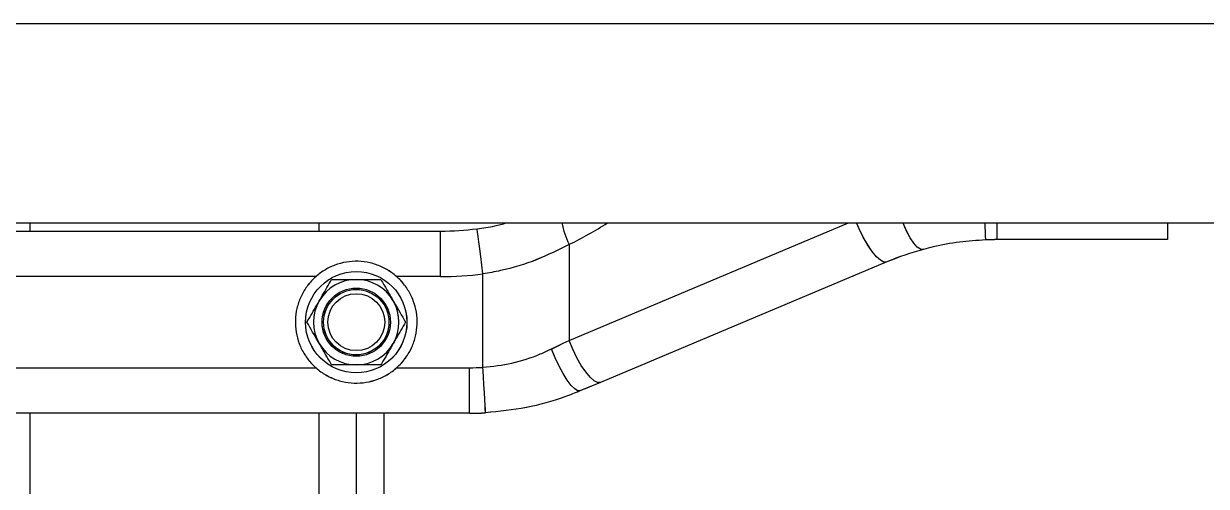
# Model space of a CAD drawing. Header units: inches. Extents: x -1851 to 6314, y -1304 to 4687.
# Drawn here: x 469.27 to 477.45, y 2439.1 to 2442.3 of the extents above; entities that cross this region are included whole.
import ezdxf

# ---------------------------------------------------------------- set-up
doc = ezdxf.new("R2010")
doc.units = ezdxf.units.IN
doc.header["$MEASUREMENT"] = 0

# ---------------------------------------------------------------- blocks, each defined once
blk = doc.blocks.new('2.4.20_7-7_Mid Plan View')
at = {"color": 7, "linetype": 'Continuous', "lineweight": 25}
for p, q in [((-8.97862, 1.15), (-8.97862, -1.15)), ((-8.94362, 1.115), (-8.94362, -1.115)), ((-9.01207, -0.08991), (-9.01207, 0.08991)), ((-8.98007, 0.08482), (-8.98007, -0.08482)), ((-9.05357, -0.0127), (-9.01207, -0.0127)), ((-8.98007, -0.0127), (-8.97862, -0.0127)), ((-9.04757, -0.0635), (-9.01207, -0.0635)), ((-8.98007, -0.0635), (-8.97862, -0.0635)), ((-8.98807, -0.08482), (-8.98007, -0.08482)), ((-9.01207, -0.08991), (-9.00407, -0.08991)), ((-9.004, -0.09226), (-8.98759, -0.09226)), ((-8.98241, -0.10738), (-8.99927, -0.10738)), ((-9.00664, -0.1129), (-9.00815, -0.1093)), ((-8.98548, -0.1632), (-9.00664, -0.1129)), ((-8.98157, -0.2125), (-8.98157, -0.18259)), ((-8.97862, -0.2125), (-8.98157, -0.2125))]:
    blk.add_line(p, q, dxfattribs=at)
at = {"color": 8, "linetype": 'Continuous', "lineweight": 25}
for p, q in [((-9.00407, 0.06289), (-9.00407, -0.06289)), ((-8.98807, -0.06289), (-8.98807, 0.06289)), ((-9.00407, -0.07711), (-9.00407, -0.08991)), ((-8.98807, -0.08482), (-8.98807, -0.07711)), ((-8.99927, -0.10738), (-8.97862, -0.15646)), ((-8.98157, -0.18259), (-8.97862, -0.18259))]:
    blk.add_line(p, q, dxfattribs=at)
at = {"color": 7, "linetype": 'Continuous', "lineweight": 25, "flags": 128}
for points in [[(-8.98759, -0.09226), (-8.98604, -0.09206), (-8.98455, -0.09187), (-8.98318, -0.09169), (-8.98198, -0.09153), (-8.98099, -0.09141), (-8.98026, -0.09131), (-8.97981, -0.09125), (-8.97965, -0.09123)], [(-9.01199, -0.09271), (-9.01183, -0.0927), (-9.01138, -0.09267), (-9.01064, -0.09263), (-9.00965, -0.09258), (-9.00844, -0.09251), (-9.00706, -0.09243), (-9.00556, -0.09235), (-9.004, -0.09226)], [(-9.00815, -0.1093), (-9.00814, -0.10889), (-9.0078, -0.10837), (-9.00717, -0.10776), (-9.00626, -0.10707), (-9.00511, -0.10635), (-9.00377, -0.10563), (-9.00231, -0.10492), (-9.00078, -0.10427)], [(-9.00078, -0.10427), (-9.00027, -0.10532), (-8.99977, -0.10635), (-8.99927, -0.10738)], [(-9.00664, -0.1129), (-9.00666, -0.1124), (-9.00635, -0.11178), (-9.00573, -0.11107), (-9.00482, -0.11031), (-9.00366, -0.10953), (-9.00231, -0.10875), (-9.00082, -0.10803), (-8.99927, -0.10738)]]:
    blk.add_lwpolyline(points, dxfattribs=at)
at = {"color": 8, "linetype": 'Continuous', "lineweight": 25, "flags": 128}
for points in [[(-8.98548, -0.1632), (-8.9855, -0.1627), (-8.98519, -0.16208), (-8.98456, -0.16137), (-8.98365, -0.16061), (-8.9825, -0.15983), (-8.98115, -0.15905), (-8.97966, -0.15833), (-8.97862, -0.15788)], [(-8.98328, -0.16962), (-8.98324, -0.16911), (-8.98288, -0.16854), (-8.9822, -0.16792), (-8.98124, -0.16729), (-8.98005, -0.16667), (-8.97866, -0.16608), (-8.97862, -0.16607)], [(-8.98161, -0.18056), (-8.98145, -0.18056), (-8.981, -0.18054), (-8.98026, -0.18051), (-8.97927, -0.18047), (-8.97862, -0.18044)]]:
    blk.add_lwpolyline(points, dxfattribs=at)
at = {"color": 7, "linetype": 'Continuous', "lineweight": 25}
for radius in [0.0089, 0.006, 0.00575, 0.005]:
    blk.add_circle((-8.99607, -0.07), radius, dxfattribs=at)
for centre, radius, start, end in [((-8.99607, -0.07), 0.0107, 110.625, 121.875), ((-8.99607, -0.07), 0.0107, 99.375, 110.625), ((-8.99607, -0.07), 0.0107, 88.125, 99.375), ((-8.99607, -0.07), 0.0107, 76.875, 88.125), ((-8.99607, -0.07), 0.0107, 65.625, 76.875), ((-8.99607, -0.07), 0.0107, 133.125, 144.375), ((-8.99607, -0.07), 0.0107, 121.875, 133.125), ((-8.99607, -0.07), 0.0107, 54.375, 65.625), ((-8.99607, -0.07), 0.0107, 43.125, 54.375), ((-8.99607, -0.07), 0.0107, 144.375, 155.625), ((-8.99607, -0.07), 0.0075, 120, 180), ((-8.99607, -0.07), 0.0075, 60, 120), ((-8.99607, -0.07), 0.0075, 0, 60), ((-8.99607, -0.07), 0.0107, 31.875, 43.125), ((-8.99607, -0.07), 0.0107, 20.625, 31.875), ((-8.99607, -0.07), 0.0107, 155.625, 166.875), ((-8.99607, -0.07), 0.0107, 9.375, 20.625), ((-8.99607, -0.07), 0.0107, 166.875, 178.125), ((-8.99607, -0.07), 0.0107, 358.125, 9.375), ((-8.99607, -0.07), 0.0107, 178.125, 189.375), ((-8.99607, -0.07), 0.0075, 180, 240), ((-8.99607, -0.07), 0.0075, 300, 0), ((-8.99607, -0.07), 0.0107, 346.875, 358.125), ((-8.99607, -0.07), 0.0107, 189.375, 200.625), ((-8.99607, -0.07), 0.0107, 335.625, 346.875), ((-8.99607, -0.07), 0.0107, 200.625, 211.875), ((-8.99607, -0.07), 0.0107, 324.375, 335.625), ((-8.99607, -0.07), 0.0107, 211.875, 223.125), ((-8.99607, -0.07), 0.0075, 240, 300), ((-8.99607, -0.07), 0.0107, 313.125, 324.375), ((-8.99607, -0.07), 0.0107, 223.125, 234.375), ((-8.99607, -0.07), 0.0107, 234.375, 245.625), ((-8.99607, -0.07), 0.0107, 301.875, 313.125), ((-8.99607, -0.07), 0.0107, 245.625, 256.875), ((-8.99607, -0.07), 0.0107, 256.875, 268.125), ((-8.99607, -0.07), 0.0107, 268.125, 279.375), ((-8.99607, -0.07), 0.0107, 279.375, 290.625), ((-8.99607, -0.07), 0.0107, 290.625, 301.875), ((-8.93007, -0.08482), 0.058, 180, 187.3712), ((-8.93007, -0.08482), 0.05, 180, 187.3712), ((-8.96207, -0.08991), 0.05, 180, 183.2049), ((-8.96207, -0.08991), 0.042, 180, 183.2049), ((-9.03157, -0.18259), 0.05, 15.0378, 22.816), ((-9.03157, -0.18259), 0.05, 0, 2.3202)]:
    blk.add_arc(centre, radius, start, end, dxfattribs=at)
at = {"color": 8, "linetype": 'Continuous', "lineweight": 25}
blk.add_arc((-8.97363, -0.12697), 0.02147, 103.4285, 114.1428, dxfattribs=at)
at = {"color": 7, "linetype": 'Continuous', "lineweight": 25}
for points, knots in [([(-8.99982, -0.0635), (-8.99973, -0.06345), (-8.99846, -0.06272), (-8.99722, -0.06201), (-8.99607, -0.06134)], [0, 0, 0, 0, 0.070111, 1, 1, 1, 1]), ([(-8.99607, -0.06134), (-8.99579, -0.0615), (-8.99457, -0.0622), (-8.9933, -0.06294), (-8.99232, -0.0635)], [0, 0, 0, 0, 0.226278, 1, 1, 1, 1]), ([(-9.00357, -0.06567), (-9.00296, -0.06532), (-9.00173, -0.06461), (-9.00046, -0.06387), (-8.99982, -0.0635)], [0, 0, 0, 0, 0.495388, 1, 1, 1, 1]), ([(-8.99232, -0.0635), (-8.99201, -0.06368), (-8.99074, -0.06442), (-8.9895, -0.06513), (-8.98857, -0.06567)], [0, 0, 0, 0, 0.243967, 1, 1, 1, 1]), ([(-9.00357, -0.07), (-9.00357, -0.0699), (-9.00357, -0.06844), (-9.00357, -0.067), (-9.00357, -0.06567)], [0, 0, 0, 0, 0.070221, 1, 1, 1, 1]), ([(-8.98857, -0.06567), (-8.98857, -0.06637), (-8.98857, -0.06779), (-8.98857, -0.06926), (-8.98857, -0.07)], [0, 0, 0, 0, 0.495462, 1, 1, 1, 1]), ([(-9.00357, -0.07433), (-9.00357, -0.07363), (-9.00357, -0.07221), (-9.00357, -0.07074), (-9.00357, -0.07)], [0, 0, 0, 0, 0.495461, 1, 1, 1, 1]), ([(-8.98857, -0.07), (-8.98857, -0.0701), (-8.98857, -0.07156), (-8.98857, -0.073), (-8.98857, -0.07433)], [0, 0, 0, 0, 0.070221, 1, 1, 1, 1]), ([(-8.99982, -0.0765), (-9.0008, -0.07593), (-9.00207, -0.07519), (-9.00329, -0.07449), (-9.00357, -0.07433)], [0, 0, 0, 0, 0.773722, 1, 1, 1, 1]), ([(-8.98857, -0.07433), (-8.98918, -0.07468), (-8.9904, -0.07539), (-8.99168, -0.07613), (-8.99232, -0.0765)], [0, 0, 0, 0, 0.495388, 1, 1, 1, 1]), ([(-8.99607, -0.07866), (-8.997, -0.07812), (-8.99824, -0.07741), (-8.99951, -0.07667), (-8.99982, -0.0765)], [0, 0, 0, 0, 0.75622, 1, 1, 1, 1]), ([(-8.99232, -0.0765), (-8.99241, -0.07655), (-8.99367, -0.07728), (-8.99491, -0.07799), (-8.99607, -0.07866)], [0, 0, 0, 0, 0.07011, 1, 1, 1, 1]), ([(-8.97965, -0.09123), (-8.97952, -0.09227), (-8.97928, -0.09402), (-8.97881, -0.0957), (-8.97862, -0.09639)], [0, 0, 0, 0, 0.5906407, 1, 1, 1, 1]), ([(-9.00815, -0.1093), (-9.00851, -0.10841), (-9.00972, -0.10537), (-9.01128, -0.09985), (-9.01175, -0.09511), (-9.01199, -0.09271)], [0, 0, 0, 0, 0.170267, 0.579653, 1, 1, 1, 1]), ([(-9.004, -0.09226), (-9.00381, -0.09396), (-9.00341, -0.09742), (-9.0021, -0.10141), (-9.00108, -0.10363), (-9.00078, -0.10427)], [0, 0, 0, 0, 0.406104, 0.827138, 1, 1, 1, 1]), ([(-8.98241, -0.10738), (-8.98335, -0.10551), (-8.98527, -0.10171), (-8.98685, -0.09651), (-8.98741, -0.09329), (-8.98759, -0.09226)], [0, 0, 0, 0, 0.397637, 0.807295, 1, 1, 1, 1]), ([(-8.98161, -0.18056), (-8.98171, -0.17902), (-8.98193, -0.17588), (-8.98261, -0.17224), (-8.98313, -0.17019), (-8.98328, -0.16962)], [0, 0, 0, 0, 0.4102908, 0.8330911, 1, 1, 1, 1])]:
    blk.add_open_spline(points, degree=3, knots=knots, dxfattribs=at)
blk = doc.blocks.new('2.4.20_9_Plan View')
at = {"color": 7, "linetype": 'Continuous', "lineweight": 25}
for p, q in [((34.68314, 7.54593), (34.68314, 0)), ((34.79797, 7.4311), (34.79797, 0.11483)), ((34.5734, 3.47798), (34.5734, 4.06795)), ((34.67838, 4.05124), (34.67838, 3.49469)), ((34.43724, 3.7313), (34.5734, 3.7313)), ((34.67838, 3.7313), (34.68314, 3.7313)), ((34.45693, 3.56463), (34.5734, 3.56463)), ((34.67838, 3.56463), (34.68314, 3.56463)), ((34.5734, 3.5433), (34.49684, 3.5433)), ((34.45693, 3.52713), (34.5734, 3.52713)), ((34.65214, 3.49469), (34.67838, 3.49469)), ((34.5734, 3.47798), (34.59964, 3.47798)), ((34.59986, 3.47028), (34.65371, 3.47028)), ((34.67069, 3.42067), (34.61539, 3.42067)), ((34.66063, 3.23753), (34.5912, 3.40256)), ((34.67346, 3.07579), (34.67346, 3.17392)), ((34.68314, 3.07579), (34.67346, 3.07579))]:
    blk.add_line(p, q, dxfattribs=at)
at = {"color": 8, "linetype": 'Continuous', "lineweight": 25}
for p, q in [((34.59964, 3.97931), (34.59964, 3.56662)), ((34.65214, 3.56662), (34.65214, 3.97931)), ((34.59964, 3.51999), (34.59964, 3.47798)), ((34.65214, 3.49469), (34.65214, 3.51999)), ((34.61539, 3.42067), (34.68314, 3.25964)), ((34.67346, 3.17392), (34.68314, 3.17392))]:
    blk.add_line(p, q, dxfattribs=at)
at = {"color": 7, "linetype": 'Continuous', "lineweight": 25, "flags": 128}
for points in [[(34.57365, 3.46881), (34.57416, 3.46884), (34.57565, 3.46892), (34.57807, 3.46906), (34.58133, 3.46924), (34.5853, 3.46946), (34.58983, 3.46972), (34.59475, 3.46999), (34.59986, 3.47028)], [(34.65371, 3.47028), (34.65879, 3.47094), (34.66367, 3.47157), (34.66817, 3.47215), (34.67212, 3.47266), (34.67535, 3.47308), (34.67776, 3.47339), (34.67924, 3.47358), (34.67974, 3.47365)], [(34.58623, 3.41437), (34.58629, 3.4157), (34.58738, 3.41741), (34.58947, 3.41943), (34.59246, 3.42168), (34.59623, 3.42404), (34.60061, 3.42643), (34.60541, 3.42873), (34.61043, 3.43086)], [(34.61043, 3.43086), (34.61209, 3.42744), (34.61375, 3.42405), (34.61539, 3.42067)], [(34.5912, 3.40256), (34.59114, 3.40421), (34.59215, 3.40623), (34.5942, 3.40855), (34.59719, 3.41105), (34.60098, 3.41363), (34.60541, 3.41616), (34.61029, 3.41855), (34.61539, 3.42067)], [(34.5912, 3.40256), (34.58956, 3.40647), (34.5879, 3.41041), (34.58623, 3.41437)]]:
    blk.add_lwpolyline(points, dxfattribs=at)
at = {"color": 8, "linetype": 'Continuous', "lineweight": 25, "flags": 128}
for points in [[(34.66063, 3.23753), (34.66057, 3.23918), (34.66158, 3.24121), (34.66363, 3.24352), (34.66661, 3.24602), (34.67041, 3.2486), (34.67484, 3.25114), (34.67972, 3.25352), (34.68314, 3.25498)], [(34.66784, 3.21648), (34.66797, 3.21815), (34.66917, 3.22003), (34.67138, 3.22205), (34.67452, 3.22412), (34.67845, 3.22616), (34.683, 3.22808), (34.68314, 3.22813)], [(34.67333, 3.18056), (34.67383, 3.18058), (34.67533, 3.18064), (34.67775, 3.18074), (34.68101, 3.18087), (34.68314, 3.18096)]]:
    blk.add_lwpolyline(points, dxfattribs=at)
at = {"color": 7, "linetype": 'Continuous', "lineweight": 25}
for radius in [0.0292, 0.01969, 0.01886, 0.0164]:
    blk.add_circle((34.62589, 3.54331), radius, dxfattribs=at)
for centre, radius, start, end in [((34.62589, 3.54331), 0.0351, 88.125, 99.375), ((34.62589, 3.54331), 0.0351, 76.875, 88.125), ((34.62589, 3.54331), 0.0351, 121.875, 133.125), ((34.62589, 3.54331), 0.0351, 110.625, 121.875), ((34.62589, 3.54331), 0.0351, 99.375, 110.625), ((34.62589, 3.54331), 0.0351, 65.625, 76.875), ((34.62589, 3.54331), 0.0351, 54.375, 65.625), ((34.62589, 3.54331), 0.0351, 43.125, 54.375), ((34.62589, 3.54331), 0.0351, 133.125, 144.375), ((34.62589, 3.54331), 0.02461, 120, 180), ((34.62589, 3.54331), 0.02461, 60, 120), ((34.62589, 3.54331), 0.02461, 0, 60), ((34.62589, 3.54331), 0.0351, 31.875, 43.125), ((34.62589, 3.54331), 0.0351, 155.625, 166.875), ((34.62589, 3.54331), 0.0351, 144.375, 155.625), ((34.62589, 3.54331), 0.0351, 20.625, 31.875), ((34.62589, 3.54331), 0.0351, 166.875, 178.125), ((34.62589, 3.54331), 0.0351, 9.375, 20.625), ((34.62589, 3.54331), 0.0351, 178.125, 189.375), ((34.62589, 3.54331), 0.0351, 358.125, 9.375), ((34.62589, 3.54331), 0.0351, 189.375, 200.625), ((34.62589, 3.54331), 0.02461, 180, 240), ((34.62589, 3.54331), 0.02461, 300, 0), ((34.62589, 3.54331), 0.0351, 346.875, 358.125), ((34.62589, 3.54331), 0.0351, 200.625, 211.875), ((34.62589, 3.54331), 0.0351, 335.625, 346.875), ((34.62589, 3.54331), 0.0351, 211.875, 223.125), ((34.62589, 3.54331), 0.0351, 324.375, 335.625), ((34.62589, 3.54331), 0.0351, 223.125, 234.375), ((34.62589, 3.54331), 0.02461, 240, 300), ((34.62589, 3.54331), 0.0351, 301.875, 313.125), ((34.62589, 3.54331), 0.0351, 313.125, 324.375), ((34.62589, 3.54331), 0.0351, 234.375, 245.625), ((34.62589, 3.54331), 0.0351, 245.625, 256.875), ((34.62589, 3.54331), 0.0351, 279.375, 290.625), ((34.62589, 3.54331), 0.0351, 290.625, 301.875), ((34.62589, 3.54331), 0.0351, 256.875, 268.125), ((34.62589, 3.54331), 0.0351, 268.125, 279.375), ((34.84243, 3.49469), 0.19029, 180, 187.37121), ((34.84243, 3.49469), 0.16404, 180, 187.37121), ((34.73744, 3.47798), 0.16404, 180, 183.2049), ((34.73744, 3.47798), 0.1378, 180, 183.2049), ((34.50942, 3.17392), 0.16404, 15.03779, 22.81599), ((34.50942, 3.17392), 0.16404, 0, 2.32022)]:
    blk.add_arc(centre, radius, start, end, dxfattribs=at)
at = {"color": 8, "linetype": 'Continuous', "lineweight": 25}
for centre, radius, start, end in [((34.69984, 3.35538), 0.07151, 103.51007, 114.06131), ((34.84243, 3.50263), 0.19029, 205.51116, 213.16642)]:
    blk.add_arc(centre, radius, start, end, dxfattribs=at)
at = {"color": 7, "linetype": 'Continuous', "lineweight": 25}
for points, knots in [([(34.61359, 3.56462), (34.61388, 3.56479), (34.61803, 3.56718), (34.6221, 3.56953), (34.62589, 3.57172)], [0, 0, 0, 0, 0.070205, 1, 1, 1, 1]), ([(34.62589, 3.57172), (34.6268, 3.5712), (34.6308, 3.56888), (34.63497, 3.56648), (34.63819, 3.56462)], [0, 0, 0, 0, 0.226257, 1, 1, 1, 1]), ([(34.60128, 3.55751), (34.60328, 3.55867), (34.60732, 3.561), (34.61148, 3.5634), (34.61359, 3.56462)], [0, 0, 0, 0, 0.495481, 1, 1, 1, 1]), ([(34.63819, 3.56462), (34.63921, 3.56403), (34.64337, 3.56163), (34.64743, 3.55928), (34.6505, 3.55751)], [0, 0, 0, 0, 0.243873, 1, 1, 1, 1]), ([(34.60128, 3.54331), (34.60128, 3.54364), (34.60128, 3.54844), (34.60128, 3.55314), (34.60128, 3.55751)], [0, 0, 0, 0, 0.070221, 1, 1, 1, 1]), ([(34.6505, 3.55751), (34.6505, 3.55521), (34.6505, 3.55055), (34.6505, 3.54574), (34.6505, 3.54331)], [0, 0, 0, 0, 0.495462, 1, 1, 1, 1]), ([(34.60128, 3.5291), (34.60128, 3.53141), (34.60128, 3.53606), (34.60128, 3.54088), (34.60128, 3.54331)], [0, 0, 0, 0, 0.495461, 1, 1, 1, 1]), ([(34.6505, 3.54331), (34.6505, 3.54297), (34.6505, 3.53817), (34.6505, 3.53347), (34.6505, 3.5291)], [0, 0, 0, 0, 0.070221, 1, 1, 1, 1]), ([(34.61359, 3.522), (34.61036, 3.52386), (34.6062, 3.52626), (34.60219, 3.52858), (34.60128, 3.5291)], [0, 0, 0, 0, 0.773722, 1, 1, 1, 1]), ([(34.6505, 3.5291), (34.6485, 3.52795), (34.64447, 3.52562), (34.6403, 3.52321), (34.63819, 3.522)], [0, 0, 0, 0, 0.495481, 1, 1, 1, 1]), ([(34.62589, 3.51489), (34.62282, 3.51667), (34.61877, 3.51901), (34.6146, 3.52141), (34.61359, 3.522)], [0, 0, 0, 0, 0.756126, 1, 1, 1, 1]), ([(34.63819, 3.522), (34.6379, 3.52183), (34.63375, 3.51943), (34.62967, 3.51708), (34.62589, 3.51489)], [0, 0, 0, 0, 0.070292, 1, 1, 1, 1]), ([(34.59986, 3.47028), (34.60049, 3.4647), (34.60179, 3.45334), (34.60608, 3.44024), (34.60945, 3.43297), (34.61043, 3.43086)], [0, 0, 0, 0, 0.406094, 0.827125, 1, 1, 1, 1]), ([(34.67069, 3.42067), (34.6676, 3.42681), (34.66132, 3.43927), (34.65613, 3.45634), (34.6543, 3.4669), (34.65371, 3.47028)], [0, 0, 0, 0, 0.397641, 0.807293, 1, 1, 1, 1]), ([(34.67974, 3.47365), (34.68019, 3.47025), (34.68095, 3.4645), (34.6825, 3.45899), (34.68314, 3.45674)], [0, 0, 0, 0, 0.590629, 1, 1, 1, 1]), ([(34.58623, 3.41437), (34.58506, 3.4173), (34.58109, 3.42726), (34.57597, 3.44536), (34.57443, 3.46093), (34.57365, 3.46881)], [0, 0, 0, 0, 0.170267, 0.579653, 1, 1, 1, 1]), ([(34.67333, 3.18056), (34.67298, 3.18563), (34.67228, 3.19593), (34.67005, 3.20789), (34.66833, 3.21459), (34.66784, 3.21648)], [0, 0, 0, 0, 0.410285, 0.833094, 1, 1, 1, 1])]:
    blk.add_open_spline(points, degree=3, knots=knots, dxfattribs=at)

msp = doc.modelspace()

# ---------------------------------------------------------------- block references
at = {"rotation": 90}
for name, p, xscale, yscale, zscale in [('2.4.20_7-7_Mid Plan View', (468.81365, 2794.40906), 39.37008, 39.37008, 39.37008), ('2.4.20_9_Plan View', (514.08924, 2024.72253), 12, 12, 12)]:
    msp.add_blockref(name, p, dxfattribs=dict(at, xscale=xscale, yscale=yscale, zscale=zscale))

doc.saveas('drawing.dxf')
